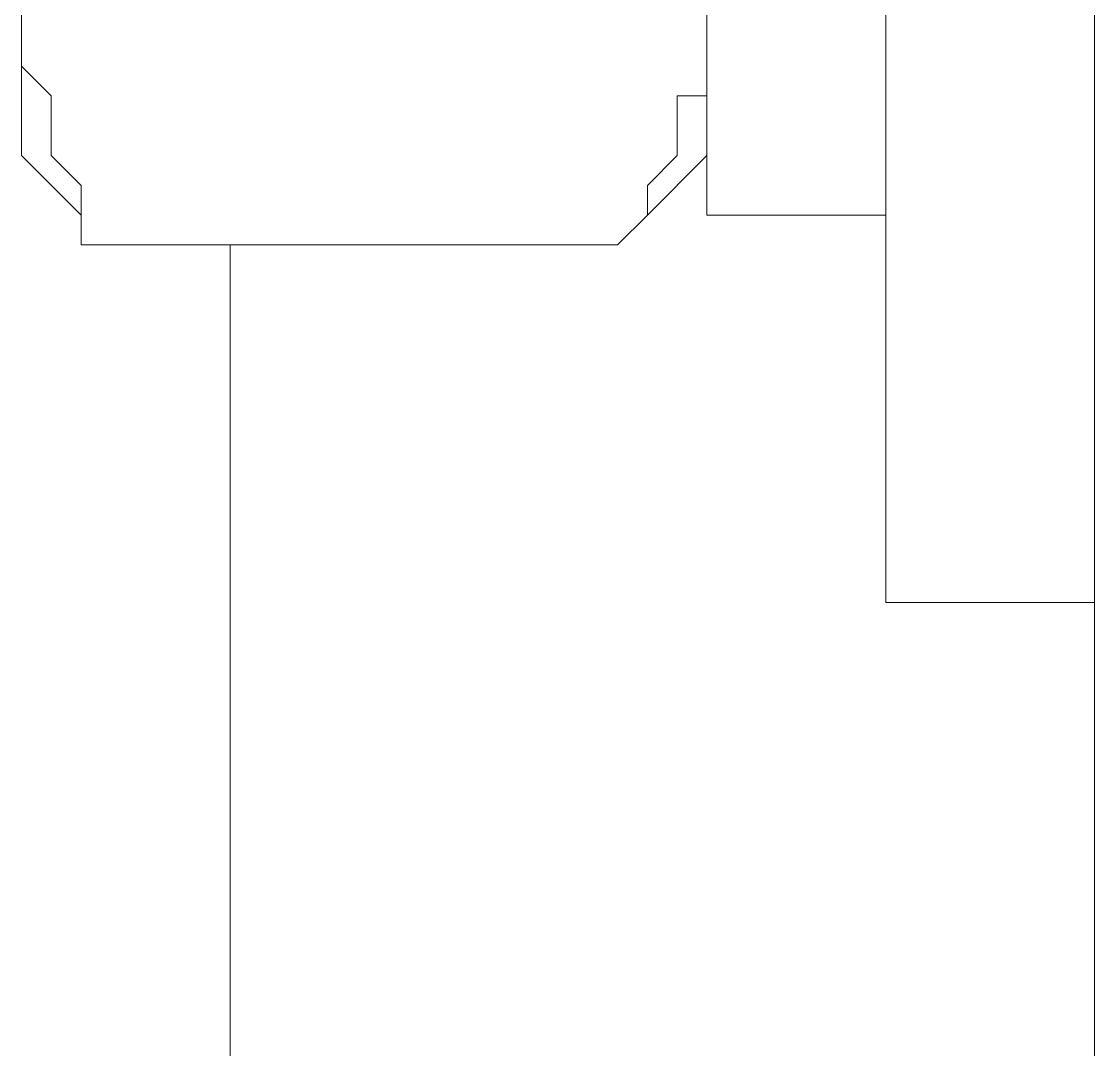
# Model space of a CAD drawing. Header units: millimetres. Extents: x 1341 to 37388, y -13954 to 1849.
# Drawn here: x 29438.21 to 29449.59, y 365.37 to 376.28 of the extents above; entities that cross this region are included whole.
import ezdxf

# ---------------------------------------------------------------- set-up
doc = ezdxf.new("R2010")
doc.units = ezdxf.units.MM
doc.layers.add('COMPONENTE', color=3, linetype='Continuous')

# ---------------------------------------------------------------- blocks, each defined once
blk = doc.blocks.new('TRANFORMADOR_IP00_TRAEL_VISTA_FRONT')
at = {"layer": 'COMPONENTE', "linetype": 'Continuous', "lineweight": 0}
for points in [[(5025.419, 3489.076), (5025.419, 3531.462)], [(5023.205, 3517.228), (5023.205, 3495.086)], [(5021.307, 3512.799), (5021.307, 3499.198)], [(5014.032, 3501.096), (5014.032, 3507.106)], [(5014.032, 3501.412), (5014.032, 3501.096)], [(5021.307, 3501.412), (5021.307, 3501.096)], [(5014.032, 3501.096), (5014.032, 3501.096)], [(5014.032, 3501.096), (5014.032, 3500.78)], [(5014.032, 3499.831), (5014.032, 3501.096)], [(5021.307, 3501.096), (5021.307, 3501.096)], [(5021.307, 3501.096), (5021.307, 3500.78)], [(5014.032, 3500.78), (5014.032, 3500.78)], [(5014.032, 3500.78), (5014.032, 3500.78)], [(5014.032, 3500.78), (5014.348, 3500.463)], [(5021.307, 3500.78), (5021.307, 3500.78)], [(5021.307, 3500.78), (5021.307, 3500.78)], [(5021.307, 3500.78), (5021.307, 3500.463)], [(5014.348, 3500.463), (5014.348, 3500.463)], [(5014.348, 3500.463), (5014.348, 3500.147)], [(5021.307, 3500.463), (5020.991, 3500.463)], [(5020.991, 3500.463), (5020.991, 3500.147)], [(5014.348, 3500.147), (5014.348, 3499.831)], [(5020.991, 3500.147), (5020.991, 3499.831)], [(5014.032, 3499.831), (5014.665, 3499.198)], [(5014.348, 3499.831), (5014.348, 3499.831)], [(5014.348, 3499.831), (5014.348, 3499.831)], [(5014.348, 3499.831), (5014.665, 3499.514)], [(5020.675, 3499.198), (5021.307, 3499.831)], [(5020.991, 3499.831), (5020.675, 3499.514)], [(5020.991, 3499.831), (5020.991, 3499.831)], [(5020.991, 3499.831), (5020.991, 3499.831)], [(5014.665, 3499.514), (5014.665, 3499.514)], [(5014.665, 3499.514), (5014.665, 3499.198)], [(5020.675, 3499.514), (5020.675, 3499.514)], [(5020.675, 3499.514), (5020.675, 3499.198)], [(5014.665, 3499.198), (5014.665, 3498.882)], [(5014.665, 3499.198), (5014.665, 3498.882)], [(5020.675, 3499.198), (5020.358, 3498.882)], [(5020.675, 3499.198), (5020.358, 3498.882)], [(5021.307, 3499.198), (5023.205, 3499.198)], [(5020.358, 3498.882), (5014.665, 3498.882)], [(5016.246, 3498.882), (5016.246, 3484.015)], [(5023.205, 3495.086), (5025.419, 3495.086)]]:
    blk.add_lwpolyline(points, dxfattribs=at)

msp = doc.modelspace()

# ---------------------------------------------------------------- block references
at = {"linetype": 'ByBlock'}
msp.add_blockref('TRANFORMADOR_IP00_TRAEL_VISTA_FRONT', (24424.173, -3124.971), dxfattribs=at)

doc.saveas('drawing.dxf')
